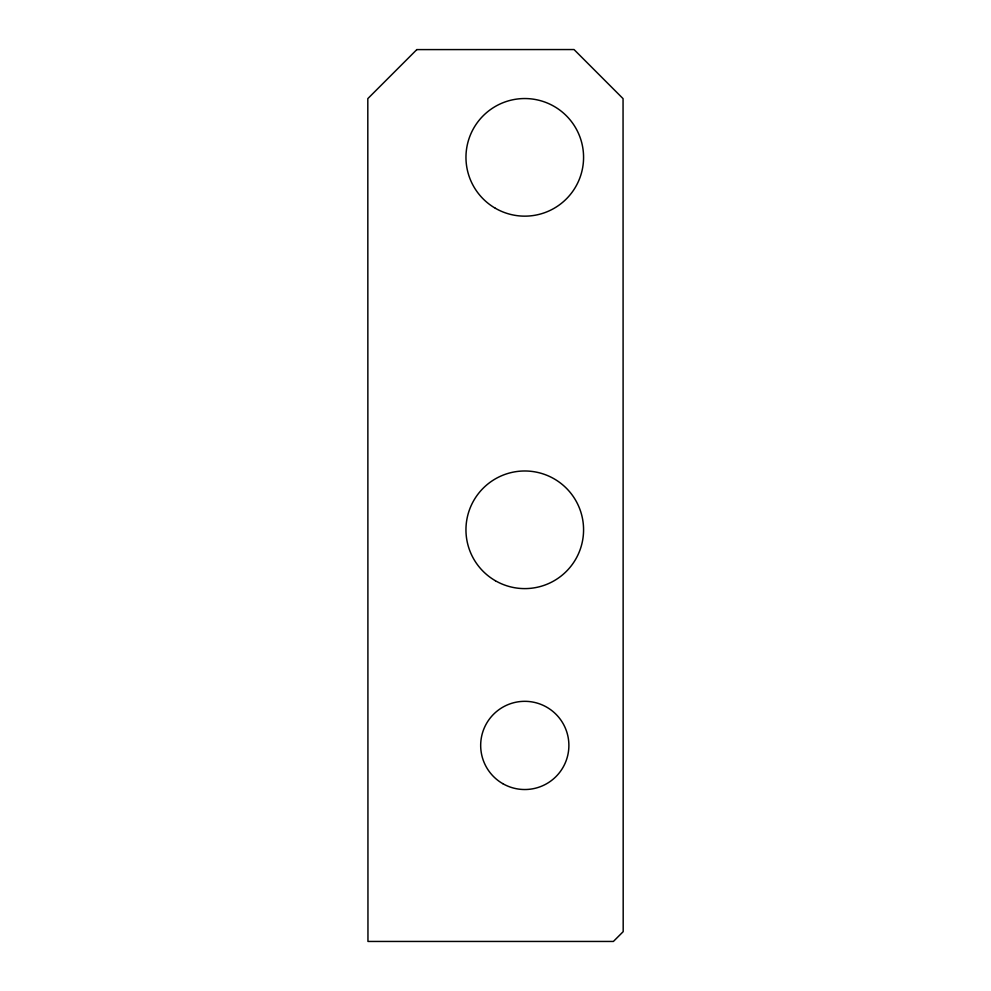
<?xml version="1.0" encoding="UTF-8"?>
<svg xmlns="http://www.w3.org/2000/svg" width="991" height="991" viewBox="0 0 991 991"><rect width="100%" height="100%" fill="white"/><g stroke="black" fill="none" stroke-linecap="round" stroke-linejoin="round"><path stroke-width="1.49" d="M416.815 49.6L367.81 98.629L367.958 941.45L613.392 941.45L623.19 931.651L623.054 98.629L574.037 49.55L416.815 49.6M502.722 783.621A44.112 44.112 0 0 0 568.884 745.43A44.112 44.112 0 0 0 502.722 707.227A44.112 44.112 0 0 0 502.722 783.621M495.364 580.726A58.803 58.803 0 0 0 583.575 529.801A58.803 58.803 0 0 0 495.364 478.864A58.803 58.803 0 0 0 495.364 580.726M495.364 208.271A58.803 58.803 0 0 0 583.575 157.346A58.803 58.803 0 0 0 495.364 106.421A58.803 58.803 0 0 0 495.364 208.271"/></g></svg>
